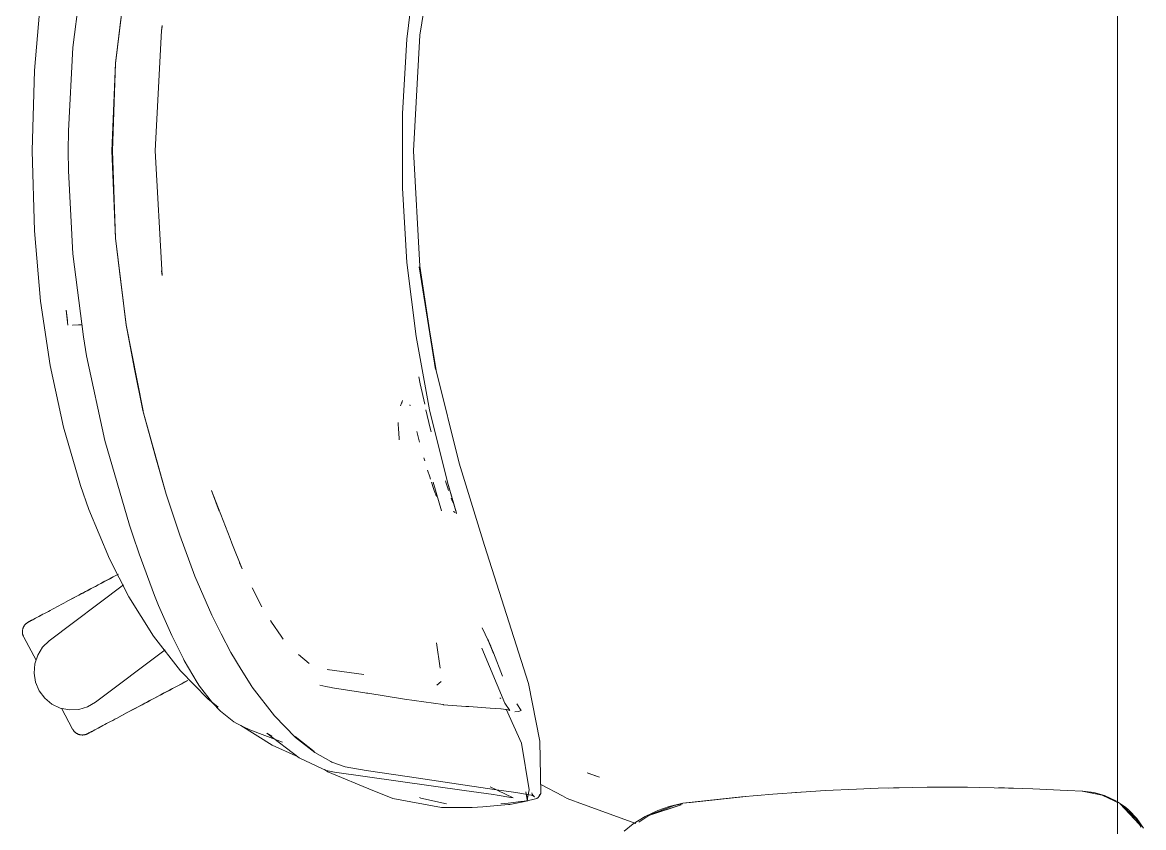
# Model space of a CAD drawing. Header units: millimetres. Extents: x 155927 to 326028, y -36033 to 97293.
# Drawn here: x 221465.8 to 221873.9, y 18581.2 to 18874.1 of the extents above; entities that cross this region are included whole.
import ezdxf

# ---------------------------------------------------------------- set-up
doc = ezdxf.new("R2010")
doc.units = ezdxf.units.MM
doc.header["$MEASUREMENT"] = 0
doc.layers.add('G-IMPT', color=8, linetype='CONTINUOUS', lineweight=9)
doc.layers.add('I-FURN', color=8, linetype='CONTINUOUS', lineweight=9)

msp = doc.modelspace()

# ---------------------------------------------------------------- linework, layer by layer
at = {"layer": 'G-IMPT'}
for p, q in [((221616.51, 18907.28), (221610.51, 18869.37)), ((221484.2, 18864.9), (221488.02, 18895.06)), ((221609.12, 18894.93), (221605.82, 18868.01)), ((221499.73, 18859.2), (221503.55, 18890.79)), ((221499.76, 18859.16), (221503.55, 18890.71)), ((221472.46, 18882.09), (221470.2, 18856.52)), ((221499.76, 18859.16), (221501.61, 18875.23)), ((221514.16, 18827.38), (221516.49, 18871.11)), ((221514.22, 18827.38), (221516.49, 18871.11)), ((221516.49, 18871.11), (221516.75, 18872.89)), ((221516.49, 18871.11), (221516.72, 18872.41)), ((221516.77, 18872.66), (221516.72, 18872.41)), ((221604.17, 18840.94), (221605.82, 18868.01)), ((221610.51, 18869.37), (221608.16, 18827.38)), ((221482.59, 18834.69), (221484.2, 18864.9)), ((221499.73, 18859.2), (221498.39, 18827.38)), ((221499.76, 18859.16), (221498.62, 18827.38)), ((221499.09, 18844.26), (221499.76, 18859.16)), ((221470.2, 18856.52), (221469.35, 18827.38)), ((221499.09, 18844.26), (221498.62, 18827.38)), ((221604.17, 18840.94), (221604.17, 18813.82)), ((221482.59, 18834.69), (221482.49, 18827.38)), ((221469.35, 18827.38), (221470.2, 18798.24)), ((221482.59, 18820.07), (221482.49, 18827.38)), ((221498.39, 18827.38), (221499.73, 18795.56)), ((221499.76, 18795.6), (221498.62, 18827.38)), ((221499.09, 18810.5), (221498.62, 18827.38)), ((221514.22, 18827.38), (221516.72, 18782.04)), ((221610.51, 18785.39), (221608.16, 18827.38)), ((221482.59, 18820.07), (221484.2, 18789.86)), ((221604.17, 18813.82), (221605.82, 18786.75)), ((221499.76, 18795.6), (221499.09, 18810.5)), ((221470.2, 18798.24), (221472.46, 18772.67)), ((221499.73, 18795.56), (221503.55, 18763.97)), ((221501.61, 18779.53), (221499.76, 18795.6)), ((221499.76, 18795.6), (221503.55, 18764.05)), ((221484.2, 18789.86), (221488.02, 18759.7)), ((221609.12, 18759.83), (221605.82, 18786.75)), ((221616.51, 18747.48), (221610.25, 18785.22)), ((221610.25, 18785.22), (221616.25, 18747.86)), ((221610.51, 18785.39), (221616.25, 18747.86)), ((221516.72, 18782.04), (221516.49, 18783.65)), ((221516.49, 18783.65), (221516.72, 18782.35)), ((221516.77, 18782.1), (221516.72, 18782.35)), ((221501.61, 18779.53), (221503.55, 18764.05)), ((221472.46, 18772.67), (221475.96, 18749.25)), ((221482.37, 18763.96), (221481.72, 18769.38)), ((221482.29, 18765.61), (221481.72, 18769.38)), ((221484.13, 18763.93), (221486.22, 18764.01)), ((221484.13, 18763.93), (221484.24, 18763.94)), ((221487.46, 18764.05), (221486.22, 18764.01)), ((221503.55, 18764.05), (221506.65, 18747.94)), ((221503.55, 18764.05), (221509.76, 18732.81)), ((221509.76, 18732.81), (221503.55, 18763.97)), ((221488.02, 18759.7), (221489.2, 18752.77)), ((221614.05, 18733.16), (221609.12, 18759.83)), ((221489.2, 18752.77), (221495.87, 18721.99)), ((221480.77, 18726.89), (221475.96, 18749.25)), ((221509.72, 18732.92), (221506.65, 18747.94)), ((221610.1, 18745.21), (221610.57, 18742.57)), ((221624.82, 18713.8), (221616.51, 18747.48)), ((221610.57, 18742.57), (221612.27, 18735.15)), ((221604.16, 18736.57), (221603.47, 18734.62)), ((221604.16, 18736.57), (221603.94, 18735.52)), ((221514.38, 18715.68), (221509.72, 18732.92)), ((221509.72, 18732.92), (221518.15, 18702.51)), ((221509.72, 18732.92), (221518.11, 18702.42)), ((221606.83, 18734.97), (221606.96, 18734.56)), ((221612.73, 18733.18), (221614.28, 18726.43)), ((221614.05, 18733.16), (221620.59, 18706.84)), ((221602.62, 18728.48), (221602.63, 18727.78)), ((221486.94, 18705.64), (221480.77, 18726.89)), ((221602.73, 18726.4), (221602.63, 18727.78)), ((221602.73, 18726.4), (221603, 18722.7)), ((221610.42, 18721.35), (221609.43, 18725.21)), ((221614.28, 18726.43), (221614.62, 18725.14)), ((221504.81, 18691.16), (221495.87, 18721.99)), ((221603, 18722.7), (221603.04, 18722.22)), ((221610.42, 18721.35), (221610.03, 18722.87)), ((221514.38, 18715.68), (221518.15, 18702.51)), ((221612.33, 18714.55), (221612, 18715.67)), ((221624.82, 18713.8), (221634.01, 18683.82)), ((221614.11, 18708.77), (221613.33, 18711.26)), ((221614.36, 18707.98), (221614.11, 18708.77)), ((221490.02, 18696.91), (221486.94, 18705.64)), ((221534.7, 18703.76), (221537.43, 18696.33)), ((221534.7, 18703.76), (221541.42, 18686.32)), ((221615.51, 18704.55), (221614.74, 18706.85)), ((221615.4, 18706.85), (221618.44, 18696.42)), ((221615.51, 18704.55), (221615.76, 18703.83)), ((221616.52, 18701.67), (221615.76, 18703.83)), ((221619.97, 18706.85), (221619.82, 18707.3)), ((221619.97, 18706.85), (221620.7, 18704.62)), ((221620.59, 18706.84), (221623.86, 18695.62)), ((221620.59, 18706.84), (221623.66, 18696.31)), ((221620.59, 18706.84), (221623.71, 18696.02)), ((221620.99, 18703.82), (221620.7, 18704.62)), ((221523.11, 18687.51), (221518.11, 18702.42)), ((221621.97, 18701.07), (221622.32, 18700.1)), ((221622.32, 18700.1), (221622.72, 18699.03)), ((221490.02, 18696.91), (221497.54, 18678.93)), ((221622.77, 18696.16), (221623.39, 18695.78)), ((221622.77, 18696.16), (221622.98, 18696.01)), ((221623.66, 18696.31), (221623.71, 18696.02)), ((221623.86, 18695.62), (221623.73, 18695.38)), ((221504.81, 18691.16), (221506, 18687.55)), ((221508.34, 18680.73), (221506, 18687.55)), ((221523.11, 18687.51), (221528.57, 18672.63)), ((221541.42, 18686.32), (221542.08, 18684.59)), ((221542.08, 18684.59), (221545.81, 18675.26)), ((221634.01, 18683.82), (221650, 18633.58)), ((221497.54, 18678.93), (221504.63, 18665.16)), ((221508.34, 18680.73), (221513.95, 18665.66)), ((221545.81, 18675.26), (221544.81, 18677.51)), ((221528.57, 18672.63), (221534.75, 18658.4)), ((221552.98, 18661.43), (221549.44, 18668.4)), ((221504.63, 18665.16), (221513.6, 18650.86)), ((221515.42, 18661.98), (221513.95, 18665.66)), ((221520.2, 18651.02), (221515.42, 18661.98)), ((221538.14, 18651.68), (221534.75, 18658.4)), ((221556.51, 18655.95), (221556.11, 18656.53)), ((221560, 18650.82), (221556.51, 18655.95)), ((221513.6, 18650.86), (221523.41, 18638.26)), ((221520.2, 18651.02), (221520.42, 18650.58)), ((221524.42, 18642.57), (221520.42, 18650.58)), ((221538.14, 18651.68), (221541.71, 18644.88)), ((221560, 18650.82), (221560.75, 18649.72)), ((221636.29, 18647.14), (221633.25, 18653.86)), ((221617.96, 18639.23), (221616.57, 18648.4)), ((221641.46, 18626.42), (221633.02, 18646.4)), ((221637.32, 18644.56), (221635.3, 18649.68)), ((221637.32, 18644.77), (221635.3, 18649.66)), ((221635.3, 18649.66), (221637.32, 18644.56)), ((221524.42, 18642.57), (221524.72, 18641.97)), ((221545.48, 18638.66), (221541.71, 18644.88)), ((221566.28, 18644.19), (221570.18, 18640.85)), ((221637.32, 18644.77), (221640.57, 18636.3)), ((221533.36, 18627.97), (221523.41, 18638.26)), ((221524.72, 18641.97), (221529.46, 18633.97)), ((221545.48, 18638.66), (221549.36, 18632.56)), ((221590.13, 18636.91), (221576.77, 18638.69)), ((221576.77, 18638.69), (221577.25, 18638.54)), ((221617.96, 18639.23), (221617.92, 18639.58)), ((221618.32, 18634.29), (221616.68, 18633.01)), ((221530.32, 18632.68), (221529.46, 18633.97)), ((221535.04, 18626.55), (221530.32, 18632.68)), ((221549.36, 18632.56), (221549.53, 18632.3)), ((221557.55, 18621.87), (221549.53, 18632.3)), ((221574.09, 18632.99), (221576.26, 18632.52)), ((221576.26, 18632.52), (221578.24, 18632.1)), ((221578.71, 18632.03), (221578.24, 18632.1)), ((221590.43, 18630.23), (221578.71, 18632.03)), ((221590.43, 18630.23), (221591.04, 18630.13)), ((221591.55, 18630.05), (221591.04, 18630.13)), ((221604.91, 18627.94), (221591.55, 18630.05)), ((221654.19, 18612.62), (221650, 18633.58)), ((221533.36, 18627.97), (221537.04, 18624.97)), ((221537.93, 18623.52), (221535.04, 18626.55)), ((221604.91, 18627.94), (221618.98, 18625.91)), ((221619.06, 18625.9), (221618.98, 18625.91)), ((221619.06, 18625.9), (221627.3, 18625.28)), ((221640, 18628.14), (221639.57, 18628.41)), ((221643.22, 18623.75), (221641.46, 18626.42)), ((221647.42, 18623.75), (221645.83, 18626.21)), ((221645.83, 18626.21), (221647.36, 18623.73)), ((221647.36, 18623.73), (221645.87, 18626.2)), ((221542.79, 18619.66), (221537.93, 18623.52)), ((221557.55, 18621.87), (221565.28, 18613.97)), ((221627.3, 18625.28), (221628.29, 18625.21)), ((221628.29, 18625.21), (221636.14, 18624.64)), ((221636.14, 18624.64), (221640.02, 18624.35)), ((221640.1, 18624.34), (221640.02, 18624.35)), ((221640.1, 18624.34), (221642.48, 18624.05)), ((221647.56, 18611.92), (221641.95, 18624.27)), ((221642.49, 18624.04), (221642.48, 18624.05)), ((221642.49, 18624.04), (221643.22, 18623.75)), ((221645.13, 18623.28), (221646.48, 18623.45)), ((221646.48, 18623.45), (221647.36, 18623.73)), ((221647.42, 18623.75), (221647.36, 18623.73)), ((221542.79, 18619.66), (221543.93, 18619.05)), ((221543.93, 18619.05), (221546.37, 18617.87)), ((221556.73, 18611.23), (221545.29, 18618.35)), ((221546.37, 18617.87), (221548.6, 18616.8)), ((221560.5, 18612.29), (221548.6, 18616.8)), ((221554.85, 18615.52), (221556.69, 18614.47)), ((221554.85, 18615.52), (221566.55, 18606.58)), ((221565.08, 18614.27), (221572.02, 18608.87)), ((221565.08, 18614.27), (221568.65, 18611.46)), ((221572.25, 18608.55), (221565.28, 18613.97)), ((221565.36, 18607.25), (221556.73, 18611.23)), ((221572.02, 18608.87), (221568.65, 18611.46)), ((221647.56, 18611.92), (221650.28, 18594.88)), ((221654.19, 18612.62), (221654.58, 18593.64)), ((221573.07, 18603.54), (221566.55, 18606.58)), ((221572.25, 18608.55), (221578.08, 18605.26)), ((221573.07, 18603.54), (221576.44, 18601.97)), ((221575.82, 18602.26), (221576.99, 18601.49)), ((221579.43, 18601.33), (221576.44, 18601.97)), ((221576.99, 18601.49), (221593.45, 18594.69)), ((221578.08, 18605.26), (221578.51, 18605.04)), ((221583.3, 18603.29), (221578.51, 18605.04)), ((221626.65, 18594.65), (221579.43, 18601.33)), ((221583.3, 18603.29), (221590.97, 18601.99)), ((221606.73, 18599.6), (221590.97, 18601.99)), ((221637.61, 18595.04), (221606.73, 18599.6)), ((221671.45, 18601.16), (221675.91, 18599.53)), ((221671.45, 18601.16), (221672.03, 18600.91)), ((221675.91, 18599.53), (221672.03, 18600.91)), ((221593.45, 18594.69), (221596.81, 18593.3)), ((221600.67, 18591.71), (221596.81, 18593.3)), ((221626.65, 18594.65), (221637.31, 18593.21)), ((221644.49, 18592.02), (221636.09, 18596.01)), ((221638.61, 18593), (221637.31, 18593.21)), ((221645.46, 18593.93), (221637.61, 18595.04)), ((221651.73, 18592.82), (221645.46, 18593.93)), ((221649.1, 18594.16), (221649.59, 18591.3)), ((221649.1, 18594.16), (221649.83, 18590.88)), ((221649.59, 18591.3), (221650.28, 18594.88)), ((221651.31, 18593.87), (221651.38, 18593.37)), ((221651.7, 18592.83), (221651.38, 18593.37)), ((221654.58, 18593.64), (221653.97, 18592.6)), ((221654.1, 18593.22), (221653.97, 18592.6)), ((221654.1, 18593.22), (221653.99, 18592.68)), ((221654.51, 18596.83), (221662.41, 18592.68)), ((221727.63, 18592.38), (221739.02, 18593.37)), ((221749.31, 18594.1), (221739.02, 18593.37)), ((221747.27, 18593.96), (221745.85, 18593.83)), ((221747.27, 18593.96), (221749.17, 18594.05)), ((221749.31, 18594.1), (221758.18, 18594.66)), ((221769.49, 18595.2), (221758.18, 18594.66)), ((221769.49, 18595.2), (221777.37, 18595.49)), ((221789.67, 18595.78), (221777.37, 18595.49)), ((221781.24, 18595.57), (221782.9, 18595.65)), ((221782.9, 18595.65), (221784.98, 18595.65)), ((221789.67, 18595.78), (221795.14, 18595.86)), ((221809.86, 18595.86), (221795.14, 18595.86)), ((221814.37, 18595.81), (221809.86, 18595.86)), ((221814.37, 18595.81), (221830.04, 18595.43)), ((221821.1, 18595.64), (221823.31, 18595.64)), ((221826.64, 18595.49), (221823.31, 18595.64)), ((221830.04, 18595.43), (221833.58, 18595.31)), ((221846.14, 18594.69), (221833.58, 18595.31)), ((221846.14, 18594.69), (221851.81, 18594.41)), ((221858.93, 18593.04), (221851.58, 18594.41)), ((221851.81, 18594.41), (221855.82, 18593.91)), ((221855.82, 18593.91), (221859.77, 18592.85)), ((221618.37, 18588.47), (221600.67, 18591.71)), ((221610.92, 18591.92), (221610.35, 18592.08)), ((221620.23, 18589.88), (221610.92, 18591.92)), ((221642.78, 18589.59), (221633.46, 18588.78)), ((221638.61, 18593), (221643.63, 18592.17)), ((221642.62, 18590.11), (221640.02, 18589.89)), ((221647.3, 18590.62), (221642.62, 18590.11)), ((221642.78, 18589.59), (221643.25, 18589.63)), ((221643.25, 18589.63), (221647.5, 18590.44)), ((221644.49, 18592.02), (221643.63, 18592.17)), ((221647.92, 18590.7), (221647.3, 18590.62)), ((221647.5, 18590.44), (221649.83, 18590.88)), ((221647.92, 18590.7), (221651.19, 18591.24)), ((221651.11, 18592.99), (221651.73, 18592.82)), ((221651.11, 18592.99), (221652.21, 18592.43)), ((221653.06, 18591.79), (221651.19, 18591.24)), ((221651.7, 18592.83), (221652.21, 18592.43)), ((221653.06, 18591.79), (221653.6, 18592.11)), ((221653.6, 18592.11), (221653.97, 18592.6)), ((221653.97, 18592.6), (221653.99, 18592.68)), ((221662.41, 18592.68), (221664.17, 18591.76)), ((221670.14, 18589.57), (221664.17, 18591.76)), ((221689.08, 18582.63), (221670.14, 18589.57)), ((221693.84, 18585.63), (221705.69, 18589.45)), ((221703.06, 18589.24), (221694.88, 18586.04)), ((221696.54, 18586.53), (221705.69, 18589.45)), ((221706.19, 18590.03), (221701.23, 18588.88)), ((221706.11, 18589.81), (221703.06, 18589.24)), ((221706.19, 18590.03), (221729.14, 18592.49)), ((221706.19, 18590.03), (221727.63, 18592.38)), ((221706.19, 18590.03), (221709.01, 18590.36)), ((221729.14, 18592.49), (221709.01, 18590.36)), ((221863.19, 18590.94), (221858.93, 18593.04)), ((221864.1, 18590.86), (221859.77, 18592.85)), ((221863.19, 18590.94), (221864.46, 18590.31)), ((221864.46, 18590.61), (221867.32, 18588.66)), ((221871.13, 18584.53), (221865.43, 18589.84)), ((221872.33, 18582.44), (221865.43, 18589.84)), ((221865.43, 18589.84), (221867.84, 18587.6)), ((221618.37, 18588.47), (221625.33, 18588.44)), ((221625.33, 18588.44), (221629.5, 18588.44)), ((221633.46, 18588.78), (221629.5, 18588.44)), ((221692.51, 18585.24), (221688.19, 18582.51)), ((221693.84, 18585.63), (221690.26, 18583.21)), ((221692.51, 18585.24), (221697.1, 18587.43)), ((221693.84, 18585.63), (221696.54, 18586.53)), ((221697.1, 18587.43), (221701.23, 18588.88)), ((221868.64, 18587.52), (221867.32, 18588.66)), ((221870.92, 18584.07), (221867.84, 18587.6)), ((221868.64, 18587.52), (221871.5, 18584.48)), ((221684.88, 18579.88), (221688.19, 18582.51)), ((221872.33, 18582.44), (221871.05, 18583.91)), ((221873.02, 18581.38), (221871.13, 18584.53)), ((221871.5, 18584.48), (221873.95, 18581.02))]:
    msp.add_line(p, q, dxfattribs=at)
at = {"layer": 'I-FURN'}
for p, q in [((221864.46, 19469.61), (221864.46, 18069.61)), ((221864.46, 18069.61), (221864.46, 19469.61)), ((221494.86, 18670.24), (221495.86, 18670.77)), ((221496.4, 18671.06), (221495.4, 18670.53)), ((221495.86, 18670.77), (221496.86, 18671.3)), ((221497.39, 18671.59), (221496.4, 18671.06)), ((221496.86, 18671.3), (221497.85, 18671.83)), ((221498.38, 18672.11), (221497.39, 18671.59)), ((221497.85, 18671.83), (221498.83, 18672.35)), ((221499.36, 18672.63), (221498.38, 18672.11)), ((221498.83, 18672.35), (221499.81, 18672.87)), ((221500.33, 18673.15), (221499.36, 18672.63)), ((221499.81, 18672.87), (221500.77, 18673.38)), ((221475.63, 18649.13), (221502.7, 18669.53)), ((221488.39, 18666.8), (221487.41, 18666.28)), ((221487.86, 18666.52), (221488.85, 18667.04)), ((221489.39, 18667.33), (221488.39, 18666.8)), ((221488.85, 18667.04), (221489.84, 18667.57)), ((221490.38, 18667.86), (221489.39, 18667.33)), ((221489.84, 18667.57), (221490.84, 18668.1)), ((221491.38, 18668.39), (221490.38, 18667.86)), ((221490.84, 18668.1), (221491.85, 18668.64)), ((221492.39, 18668.93), (221491.38, 18668.39)), ((221491.85, 18668.64), (221492.85, 18669.17)), ((221493.39, 18669.46), (221492.39, 18668.93)), ((221492.85, 18669.17), (221493.86, 18669.71)), ((221494.4, 18669.99), (221493.39, 18669.46)), ((221493.86, 18669.71), (221494.86, 18670.24)), ((221495.4, 18670.53), (221494.4, 18669.99)), ((221480.87, 18662.8), (221480, 18662.34)), ((221481.76, 18663.27), (221480.87, 18662.8)), ((221482.66, 18663.75), (221481.76, 18663.27)), ((221482.17, 18663.49), (221483.08, 18663.98)), ((221483.58, 18664.24), (221482.66, 18663.75)), ((221483.08, 18663.98), (221484.01, 18664.47)), ((221484.52, 18664.74), (221483.58, 18664.24)), ((221484.01, 18664.47), (221484.96, 18664.97)), ((221485.47, 18665.25), (221484.52, 18664.74)), ((221484.96, 18664.97), (221485.92, 18665.48)), ((221486.44, 18665.76), (221485.47, 18665.25)), ((221485.92, 18665.48), (221486.88, 18666)), ((221487.41, 18666.28), (221486.44, 18665.76)), ((221486.88, 18666), (221487.86, 18666.52)), ((221472.38, 18658.28), (221472.96, 18658.6)), ((221473.29, 18658.77), (221472.69, 18658.45)), ((221473.92, 18659.11), (221473.29, 18658.77)), ((221474.59, 18659.46), (221473.92, 18659.11)), ((221475.28, 18659.83), (221474.59, 18659.46)), ((221476, 18660.21), (221475.28, 18659.83)), ((221476.75, 18660.61), (221476, 18660.21)), ((221477.53, 18661.02), (221476.75, 18660.61)), ((221478.33, 18661.45), (221477.53, 18661.02)), ((221479.15, 18661.89), (221478.33, 18661.45)), ((221480, 18662.34), (221479.15, 18661.89)), ((221466.36, 18654.36), (221466.44, 18654.5)), ((221466.44, 18654.5), (221466.53, 18654.64)), ((221466.53, 18654.64), (221466.62, 18654.77)), ((221466.62, 18654.77), (221466.72, 18654.9)), ((221466.72, 18654.9), (221466.82, 18655.02)), ((221466.82, 18655.02), (221466.93, 18655.14)), ((221466.93, 18655.14), (221467.04, 18655.26)), ((221467.04, 18655.26), (221467.16, 18655.37)), ((221467.16, 18655.37), (221467.28, 18655.48)), ((221467.28, 18655.48), (221467.41, 18655.58)), ((221467.41, 18655.58), (221467.54, 18655.67)), ((221467.54, 18655.67), (221467.67, 18655.76)), ((221467.67, 18655.76), (221467.81, 18655.85)), ((221467.81, 18655.85), (221467.95, 18655.93)), ((221467.95, 18655.93), (221467.99, 18655.95)), ((221468.03, 18655.98), (221467.99, 18655.95)), ((221467.99, 18655.95), (221468.01, 18655.96)), ((221467.99, 18655.95), (221467.99, 18655.95)), ((221468.01, 18655.96), (221468.07, 18655.99)), ((221468.11, 18656.02), (221468.03, 18655.98)), ((221468.07, 18655.99), (221468.17, 18656.05)), ((221468.24, 18656.08), (221468.11, 18656.02)), ((221468.17, 18656.05), (221468.31, 18656.12)), ((221468.4, 18656.17), (221468.24, 18656.08)), ((221468.31, 18656.12), (221468.49, 18656.22)), ((221468.6, 18656.28), (221468.4, 18656.17)), ((221468.49, 18656.22), (221468.71, 18656.33)), ((221468.84, 18656.4), (221468.6, 18656.28)), ((221468.71, 18656.33), (221468.96, 18656.47)), ((221469.12, 18656.55), (221468.84, 18656.4)), ((221468.96, 18656.47), (221469.26, 18656.63)), ((221469.44, 18656.72), (221469.12, 18656.55)), ((221469.26, 18656.63), (221469.6, 18656.81)), ((221469.79, 18656.91), (221469.44, 18656.72)), ((221469.6, 18656.81), (221469.97, 18657)), ((221470.19, 18657.12), (221469.79, 18656.91)), ((221469.97, 18657), (221470.38, 18657.22)), ((221470.62, 18657.35), (221470.19, 18657.12)), ((221470.38, 18657.22), (221470.83, 18657.46)), ((221471.08, 18657.6), (221470.62, 18657.35)), ((221470.83, 18657.46), (221471.31, 18657.72)), ((221471.58, 18657.86), (221471.08, 18657.6)), ((221471.31, 18657.72), (221471.82, 18657.99)), ((221472.12, 18658.15), (221471.58, 18657.86)), ((221471.82, 18657.99), (221472.38, 18658.28)), ((221472.69, 18658.45), (221472.12, 18658.15)), ((221465.85, 18652.52), (221465.86, 18652.68)), ((221465.85, 18652.36), (221465.85, 18652.52)), ((221465.85, 18652.2), (221465.85, 18652.36)), ((221465.86, 18652.03), (221465.85, 18652.2)), ((221465.86, 18652.68), (221465.87, 18652.84)), ((221465.88, 18651.87), (221465.86, 18652.03)), ((221465.87, 18652.84), (221465.89, 18653)), ((221465.9, 18651.71), (221465.88, 18651.87)), ((221465.89, 18653), (221465.92, 18653.16)), ((221465.93, 18651.56), (221465.9, 18651.71)), ((221465.92, 18653.16), (221465.95, 18653.32)), ((221465.97, 18651.4), (221465.93, 18651.56)), ((221465.95, 18653.32), (221465.99, 18653.47)), ((221466.01, 18651.24), (221465.97, 18651.4)), ((221465.99, 18653.47), (221466.04, 18653.63)), ((221466.06, 18651.09), (221466.01, 18651.24)), ((221466.04, 18653.63), (221466.09, 18653.78)), ((221466.12, 18650.94), (221466.06, 18651.09)), ((221466.09, 18653.78), (221466.15, 18653.93)), ((221466.18, 18650.79), (221466.12, 18650.94)), ((221466.15, 18653.93), (221466.22, 18654.08)), ((221466.25, 18650.64), (221466.18, 18650.79)), ((221466.22, 18654.08), (221466.29, 18654.22)), ((221466.32, 18650.5), (221466.25, 18650.64)), ((221466.29, 18654.22), (221466.36, 18654.36)), ((221466.32, 18650.5), (221470.79, 18642.09)), ((221471.4, 18643.94), (221473.2, 18646.79)), ((221473.2, 18646.79), (221475.63, 18649.13)), ((221470.34, 18640.74), (221471.4, 18643.94)), ((221517.79, 18645.86), (221492.48, 18626.78)), ((221470.07, 18637.37), (221470.34, 18640.74)), ((221470.62, 18634.04), (221470.07, 18637.37)), ((221471.95, 18630.94), (221470.62, 18634.04)), ((221524.76, 18634.04), (221523.83, 18633.54)), ((221524.26, 18633.77), (221525.18, 18634.26)), ((221525.67, 18634.52), (221524.76, 18634.04)), ((221525.18, 18634.26), (221526.08, 18634.74)), ((221473.98, 18628.25), (221471.95, 18630.94)), ((221517, 18629.91), (221515.99, 18629.38)), ((221516.46, 18629.62), (221517.46, 18630.16)), ((221518, 18630.44), (221517, 18629.91)), ((221517.46, 18630.16), (221518.45, 18630.69)), ((221518.99, 18630.97), (221518, 18630.44)), ((221518.45, 18630.69), (221519.45, 18631.21)), ((221519.98, 18631.5), (221518.99, 18630.97)), ((221519.45, 18631.21), (221520.43, 18631.74)), ((221520.96, 18632.02), (221519.98, 18631.5)), ((221520.43, 18631.74), (221521.4, 18632.25)), ((221521.93, 18632.53), (221520.96, 18632.02)), ((221521.4, 18632.25), (221522.37, 18632.77)), ((221522.88, 18633.04), (221521.93, 18632.53)), ((221522.37, 18632.77), (221523.32, 18633.27)), ((221523.83, 18633.54), (221522.88, 18633.04)), ((221523.32, 18633.27), (221524.26, 18633.77)), ((221476.59, 18626.12), (221473.98, 18628.25)), ((221479.64, 18624.68), (221476.59, 18626.12)), ((221492.48, 18626.78), (221489.56, 18625.09)), ((221508.48, 18625.38), (221509.46, 18625.9)), ((221509.99, 18626.19), (221509.01, 18625.66)), ((221509.46, 18625.9), (221510.45, 18626.43)), ((221510.98, 18626.71), (221509.99, 18626.19)), ((221510.45, 18626.43), (221511.44, 18626.96)), ((221511.98, 18627.24), (221510.98, 18626.71)), ((221511.44, 18626.96), (221512.44, 18627.49)), ((221512.98, 18627.78), (221511.98, 18627.24)), ((221512.44, 18627.49), (221513.44, 18628.02)), ((221513.98, 18628.31), (221512.98, 18627.78)), ((221513.44, 18628.02), (221514.45, 18628.56)), ((221514.99, 18628.84), (221513.98, 18628.31)), ((221514.45, 18628.56), (221515.45, 18629.09)), ((221515.99, 18629.38), (221514.99, 18628.84)), ((221515.45, 18629.09), (221516.46, 18629.62)), ((221482.95, 18624.01), (221479.64, 18624.68)), ((221480.1, 18624.58), (221484.13, 18617)), ((221486.32, 18624.15), (221482.95, 18624.01)), ((221489.56, 18625.09), (221486.32, 18624.15)), ((221501.14, 18621.48), (221501.99, 18621.93)), ((221502.46, 18622.18), (221501.6, 18621.72)), ((221501.99, 18621.93), (221502.87, 18622.4)), ((221503.35, 18622.66), (221502.46, 18622.18)), ((221502.87, 18622.4), (221503.77, 18622.88)), ((221504.26, 18623.14), (221503.35, 18622.66)), ((221503.77, 18622.88), (221504.68, 18623.36)), ((221505.18, 18623.63), (221504.26, 18623.14)), ((221504.68, 18623.36), (221505.61, 18623.86)), ((221506.12, 18624.13), (221505.18, 18623.63)), ((221505.61, 18623.86), (221506.55, 18624.36)), ((221507.07, 18624.63), (221506.12, 18624.13)), ((221506.55, 18624.36), (221507.51, 18624.87)), ((221508.03, 18625.15), (221507.07, 18624.63)), ((221507.51, 18624.87), (221508.48, 18625.38)), ((221509.01, 18625.66), (221508.03, 18625.15)), ((221493.42, 18617.38), (221493.97, 18617.67)), ((221494.28, 18617.83), (221493.71, 18617.53)), ((221493.97, 18617.67), (221494.56, 18617.98)), ((221494.56, 18617.98), (221495.17, 18618.31)), ((221495.17, 18618.31), (221495.82, 18618.65)), ((221495.82, 18618.65), (221496.5, 18619.01)), ((221496.5, 18619.01), (221497.2, 18619.39)), ((221497.2, 18619.39), (221497.94, 18619.78)), ((221497.94, 18619.78), (221498.7, 18620.18)), ((221498.7, 18620.18), (221499.49, 18620.6)), ((221499.49, 18620.6), (221500.3, 18621.03)), ((221500.3, 18621.03), (221501.14, 18621.48)), ((221501.6, 18621.72), (221500.75, 18621.27)), ((221484.15, 18616.96), (221484.13, 18617)), ((221484.23, 18616.82), (221484.15, 18616.96)), ((221484.32, 18616.69), (221484.23, 18616.82)), ((221484.41, 18616.55), (221484.32, 18616.69)), ((221484.5, 18616.42), (221484.41, 18616.55)), ((221484.6, 18616.3), (221484.5, 18616.42)), ((221484.71, 18616.18), (221484.6, 18616.3)), ((221484.82, 18616.06), (221484.71, 18616.18)), ((221484.94, 18615.95), (221484.82, 18616.06)), ((221485.06, 18615.84), (221484.94, 18615.95)), ((221485.18, 18615.74), (221485.06, 18615.84)), ((221485.31, 18615.64), (221485.18, 18615.74)), ((221485.44, 18615.55), (221485.31, 18615.64)), ((221485.58, 18615.46), (221485.44, 18615.55)), ((221485.72, 18615.38), (221485.58, 18615.46)), ((221485.86, 18615.3), (221485.72, 18615.38)), ((221486, 18615.23), (221485.86, 18615.3)), ((221486.15, 18615.17), (221486, 18615.23)), ((221486.3, 18615.11), (221486.15, 18615.17)), ((221486.45, 18615.06), (221486.3, 18615.11)), ((221486.61, 18615.01), (221486.45, 18615.06)), ((221486.76, 18614.97), (221486.61, 18615.01)), ((221486.92, 18614.94), (221486.76, 18614.97)), ((221487.08, 18614.91), (221486.92, 18614.94)), ((221487.24, 18614.89), (221487.08, 18614.91)), ((221487.4, 18614.87), (221487.24, 18614.89)), ((221487.56, 18614.86), (221487.4, 18614.87)), ((221487.72, 18614.86), (221487.56, 18614.86)), ((221487.88, 18614.87), (221487.72, 18614.86)), ((221488.05, 18614.88), (221487.88, 18614.87)), ((221488.21, 18614.9), (221488.05, 18614.88)), ((221488.37, 18614.92), (221488.21, 18614.9)), ((221488.52, 18614.95), (221488.37, 18614.92)), ((221488.68, 18614.99), (221488.52, 18614.95)), ((221488.84, 18615.03), (221488.68, 18614.99)), ((221488.99, 18615.08), (221488.84, 18615.03)), ((221489.14, 18615.13), (221488.99, 18615.08)), ((221489.29, 18615.19), (221489.14, 18615.13)), ((221489.44, 18615.26), (221489.29, 18615.19)), ((221489.58, 18615.33), (221489.44, 18615.26)), ((221489.59, 18615.34), (221489.58, 18615.33)), ((221489.58, 18615.33), (221489.6, 18615.34)), ((221489.63, 18615.36), (221489.59, 18615.34)), ((221489.6, 18615.34), (221489.66, 18615.38)), ((221489.71, 18615.4), (221489.63, 18615.36)), ((221489.66, 18615.38), (221489.76, 18615.43)), ((221489.83, 18615.47), (221489.71, 18615.4)), ((221489.76, 18615.43), (221489.9, 18615.51)), ((221489.99, 18615.55), (221489.83, 18615.47)), ((221489.9, 18615.51), (221490.08, 18615.6)), ((221490.2, 18615.66), (221489.99, 18615.55)), ((221490.08, 18615.6), (221490.3, 18615.72)), ((221490.44, 18615.79), (221490.2, 18615.66)), ((221490.3, 18615.72), (221490.56, 18615.85)), ((221490.72, 18615.94), (221490.44, 18615.79)), ((221490.56, 18615.85), (221490.86, 18616.01)), ((221491.03, 18616.11), (221490.72, 18615.94)), ((221490.86, 18616.01), (221491.19, 18616.19)), ((221491.39, 18616.3), (221491.03, 18616.11)), ((221491.19, 18616.19), (221491.57, 18616.39)), ((221491.78, 18616.5), (221491.39, 18616.3)), ((221491.57, 18616.39), (221491.98, 18616.61)), ((221492.21, 18616.73), (221491.78, 18616.5)), ((221491.98, 18616.61), (221492.42, 18616.84)), ((221492.68, 18616.98), (221492.21, 18616.73)), ((221492.42, 18616.84), (221492.9, 18617.1)), ((221493.18, 18617.25), (221492.68, 18616.98)), ((221492.9, 18617.1), (221493.42, 18617.38)), ((221493.71, 18617.53), (221493.18, 18617.25))]:
    msp.add_line(p, q, dxfattribs=at)

doc.saveas('drawing.dxf')
